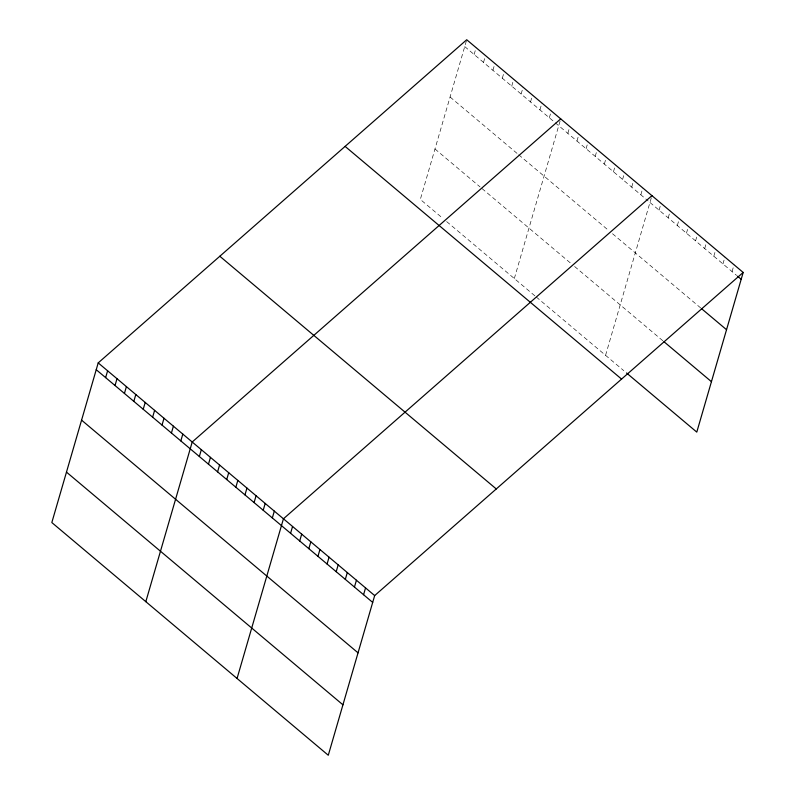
<?xml version="1.0" encoding="UTF-8"?>
<svg xmlns="http://www.w3.org/2000/svg" width="795" height="795" viewBox="0 0 795 795"><rect width="100%" height="100%" fill="white"/><g stroke="black" fill="none" stroke-linecap="round" stroke-linejoin="round"><path stroke-width="0.6" stroke-dasharray="3.98 2.98" d="M466.377 40.883L420.326 199.416L442.885 218.406M474.128 54.487L476.116 47.66M483.529 62.398L485.507 55.571M492.93 70.308L494.907 63.481M502.331 78.218L504.308 71.401M511.732 86.128L513.709 79.311M521.132 94.039L523.11 87.221M530.523 101.959L532.511 95.132M539.924 109.869L541.912 103.042M549.325 117.779L551.313 110.952M514.325 278.528L560.714 118.872M567.849 133.371L569.836 126.544M576.971 141.053L578.959 134.226M586.094 148.725L588.081 141.908M595.216 156.406L597.204 149.589M604.349 164.088L606.327 157.261M613.472 171.77L615.449 164.943M622.594 179.441L624.572 172.624M631.717 187.123L633.694 180.306M640.84 194.805L642.817 187.978M605.561 355.325L651.612 196.792M659.085 210.158L661.062 203.341M668.207 217.84L670.195 211.013M677.33 225.522L679.318 218.695M686.453 233.193L688.44 226.376M695.575 240.875L697.563 234.058M704.698 248.557L706.685 241.73M713.821 256.238L715.808 249.411M722.953 263.91L724.931 257.093M732.076 271.592L734.053 264.775M464.727 46.577L648.134 200.946M649.962 202.487L736.637 275.438M450.079 97.01L517.754 153.972M518.698 154.767L607.937 229.884M612.498 233.72L701.001 308.212M434.974 148.973L480.101 186.954M481.979 188.534L571.853 264.188M574.596 266.494L663.09 340.976M446.641 221.567L535.303 296.197M536.218 296.962L623.807 370.679"/><path stroke-width="1.19" d="M98.212 362.888L51.824 522.554L328.285 755.25L374.674 595.584L743.176 272.447L466.715 39.75L98.212 362.888L374.674 595.584M105.626 377.615L107.613 370.798M115.027 385.535L117.004 378.708M124.427 393.446L126.405 386.618M133.828 401.356L135.806 394.529M143.229 409.266L145.207 402.449M152.63 417.176L154.608 410.359M162.031 425.087L164.008 418.269M171.422 433.007L173.409 426.18M180.823 440.917L182.81 434.09M145.823 601.666L192.211 442L560.714 118.872M199.346 456.509L201.334 449.682M208.469 464.181L210.456 457.364M217.592 471.862L219.579 465.045M226.724 479.544L228.702 472.717M235.847 487.226L237.824 480.399M244.969 494.897L246.947 488.08M254.092 502.579L256.07 495.762M263.215 510.261L265.192 503.434M272.337 517.943L274.315 511.115M237.059 678.463L283.437 518.797L651.94 195.659M290.582 533.296L292.56 526.479M299.705 540.978L301.693 534.151M308.828 548.659L310.815 541.832M317.95 556.331L319.938 549.514M327.073 564.013L329.06 557.186M336.196 571.694L338.183 564.867M345.318 579.366L347.306 572.549M354.451 587.048L356.428 580.231M363.573 594.73L365.551 587.903M743.176 272.447L696.788 432.112L626.539 372.984M737.541 276.203L741.198 279.274M701.906 308.977L726.541 329.706M664.004 341.741L711.445 381.68M345.109 146.389L621.571 379.086M219.817 256.248L496.279 488.955M96.225 369.705L372.696 602.411M81.577 420.148L358.038 652.844M66.472 472.111L342.943 704.817"/></g></svg>
